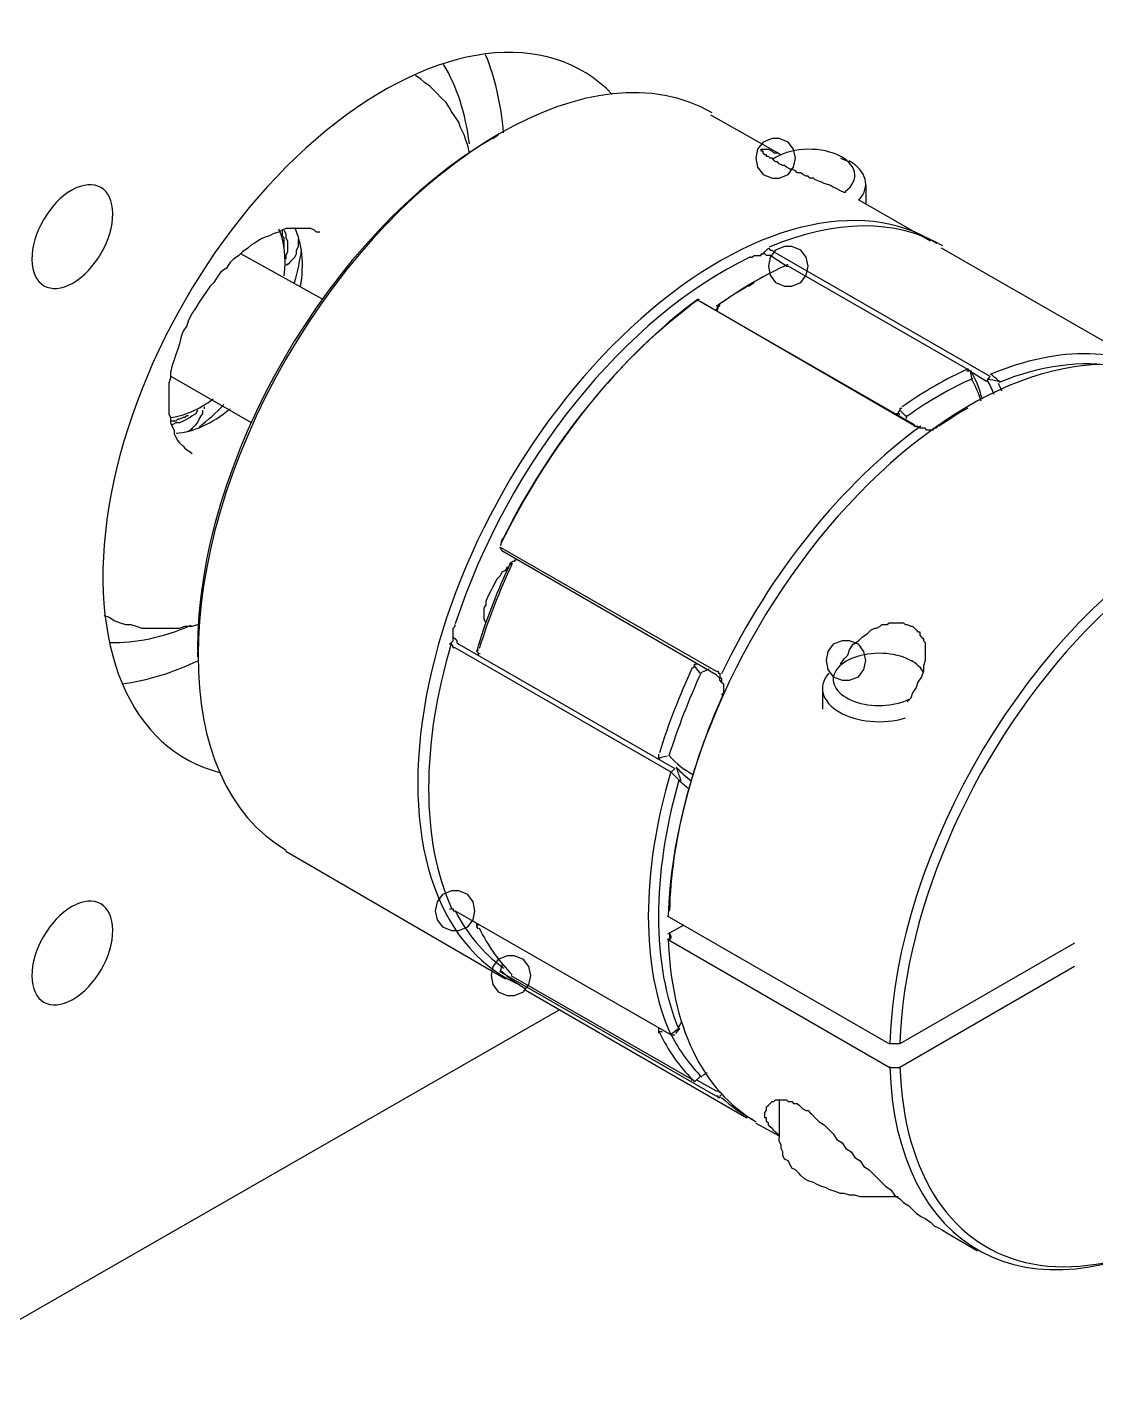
# Model space of a CAD drawing. Extents: x 23 to 317, y -101 to 289.
# Drawn here: x 58.62 to 67.52, y 89 to 100.35 of the extents above; entities that cross this region are included whole.
import ezdxf

# ---------------------------------------------------------------- set-up
doc = ezdxf.new("R2010")
doc.units = 0
doc.layers.get('0').update_dxf_attribs({"linetype": 'CONTINUOUS'})

msp = doc.modelspace()

# ---------------------------------------------------------------- linework, layer by layer
at = {"color": 7}
for points in [[(62.303576, 99.298583), (62.288567, 99.35862), (62.273558, 99.403647), (62.258549, 99.448674), (62.228531, 99.50871), (62.213522, 99.553737), (62.183504, 99.598764), (62.153486, 99.643791), (62.138477, 99.673809), (62.108459, 99.718836), (62.063432, 99.763863), (62.033414, 99.793881), (62.003396, 99.823899), (61.973378, 99.853917), (61.928351, 99.883935), (61.898333, 99.913953), (61.853306, 99.943971)], [(64.900137, 99.283574), (64.314785, 99.613773)], [(62.498694, 99.418656), (62.543721, 99.448674)], [(65.440462, 98.968385), (65.425453, 98.968385), (65.395435, 98.983394), (65.365417, 98.998403), (65.335399, 99.013412), (65.305381, 99.028421), (65.260353, 99.04343), (65.230335, 99.058439), (65.185308, 99.073448), (65.170299, 99.088457), (65.140281, 99.088457), (65.125272, 99.103466), (65.110263, 99.103466), (65.080245, 99.118475), (65.065236, 99.133484), (65.035218, 99.133484), (65.020209, 99.148493), (64.990191, 99.163502), (64.975182, 99.163502), (64.945164, 99.178511), (64.930155, 99.19352), (64.915146, 99.19352), (64.885128, 99.208529), (64.870119, 99.223538), (64.85511, 99.223538), (64.840101, 99.238547), (64.825092, 99.253556), (64.810083, 99.253556), (64.795074, 99.268565), (64.780065, 99.268565), (64.780065, 99.283574), (64.765056, 99.283574), (64.750047, 99.298583), (64.750047, 99.313592), (64.735038, 99.313592), (64.735038, 99.328601), (64.750047, 99.328601), (64.765056, 99.328601), (64.780065, 99.328601), (64.795074, 99.328601), (64.825092, 99.313592), (64.840101, 99.298583), (64.870119, 99.298583), (64.900137, 99.283574)], [(65.395435, 99.253556), (65.47048, 99.223538)], [(65.605561, 99.028421), (65.605561, 98.878331)], [(66.145886, 98.563141), (65.545525, 98.908349)], [(61.057828, 98.638187), (61.02781, 98.638187), (61.012801, 98.653196), (60.982783, 98.668205), (60.952764, 98.668205), (60.922746, 98.668205), (60.907737, 98.668205), (60.877719, 98.668205), (60.832692, 98.668205), (60.802674, 98.668205), (60.772656, 98.668205), (60.742638, 98.653196), (60.71262, 98.638187), (60.667593, 98.623177), (60.637575, 98.608168), (60.592548, 98.593159), (60.56253, 98.57815), (60.517503, 98.548132), (60.487485, 98.533123), (60.457467, 98.503105), (60.41244, 98.473087), (60.382422, 98.443069), (60.337395, 98.413051), (60.307377, 98.383033), (60.277359, 98.338006), (60.232331, 98.307988), (60.202313, 98.262961), (60.172295, 98.217934), (60.142277, 98.187916), (60.112259, 98.142889), (60.082241, 98.097862), (60.052223, 98.052835), (60.022205, 98.007808), (59.992187, 97.962781), (59.962169, 97.902744), (59.94716, 97.857717), (59.917142, 97.81269), (59.902133, 97.767663), (59.887124, 97.707627), (59.872115, 97.6626), (59.857106, 97.617573), (59.842097, 97.572546), (59.827088, 97.527519), (59.812079, 97.467483), (59.812079, 97.422456), (59.79707, 97.377429), (59.79707, 97.332402), (59.79707, 97.287375), (59.79707, 97.242348), (59.79707, 97.21233), (59.79707, 97.167302), (59.79707, 97.122275), (59.812079, 97.092257), (59.812079, 97.04723), (59.827088, 97.017212), (59.842097, 96.987194), (59.842097, 96.957176), (59.857106, 96.927158), (59.872115, 96.89714), (59.887124, 96.882131), (59.917142, 96.852113), (59.932151, 96.837104), (59.94716, 96.822095), (59.977178, 96.807086), (59.992187, 96.792077)], [(60.742638, 98.653196), (60.742638, 98.638187), (60.742638, 98.608168), (60.757647, 98.593159), (60.757647, 98.57815), (60.757647, 98.548132), (60.757647, 98.533123), (60.757647, 98.518114), (60.757647, 98.503105)], [(60.757647, 98.653196), (60.772656, 98.623177), (60.772656, 98.593159), (60.787665, 98.563141), (60.787665, 98.533123), (60.787665, 98.503105), (60.787665, 98.473087), (60.772656, 98.443069), (60.772656, 98.413051)], [(60.787665, 98.368024), (60.802674, 98.383033), (60.817683, 98.398042), (60.832692, 98.413051), (60.847701, 98.42806), (60.86271, 98.458078), (60.86271, 98.488096), (60.877719, 98.518114), (60.877719, 98.548132), (60.877719, 98.57815)], [(64.644984, 98.42806), (64.659993, 98.42806), (64.675002, 98.443069), (64.690011, 98.443069), (64.70502, 98.443069), (64.720029, 98.443069), (64.735038, 98.443069), (64.735038, 98.458078), (64.750047, 98.458078), (64.765056, 98.473087), (64.780065, 98.488096), (64.795074, 98.503105)], [(64.795074, 98.503105), (64.810083, 98.488096), (64.825092, 98.488096), (64.840101, 98.473087), (66.641183, 97.437465)], [(68.06704, 97.452474), (66.23594, 98.503105)], [(61.072837, 98.082853), (60.397431, 98.458078)], [(64.810083, 98.443069), (64.795074, 98.443069), (64.780065, 98.443069), (64.765056, 98.458078), (64.750047, 98.458078)], [(64.945164, 98.353015), (64.810083, 98.443069)], [(64.945164, 98.353015), (64.960173, 98.353015)], [(66.476084, 97.482492), (64.960173, 98.353015)], [(64.629975, 98.187916), (64.675002, 98.217934)], [(66.055832, 97.002203), (66.040823, 97.017212), (66.025814, 97.017212), (66.010805, 97.017212), (66.010805, 97.032221), (64.209722, 98.067844)], [(64.209722, 98.067844), (64.23974, 98.052835)], [(64.23974, 98.052835), (66.025814, 97.017212)], [(64.359812, 97.992799), (64.374821, 98.007808), (64.374821, 98.022817), (64.359812, 98.022817)], [(64.374821, 98.022817), (64.38983, 98.022817), (64.38983, 98.037826)], [(66.446066, 97.482492), (66.461075, 97.482492), (66.476084, 97.482492), (66.491093, 97.407447)], [(66.476084, 97.482492), (66.476084, 97.482492)], [(66.611165, 97.392438), (66.491093, 97.467483)], [(60.487485, 97.04723), (59.812079, 97.437465)], [(66.641183, 97.437465), (66.611165, 97.392438)], [(59.962169, 97.107266), (59.94716, 97.107266), (59.932151, 97.092257), (59.917142, 97.092257), (59.887124, 97.077248), (59.872115, 97.077248), (59.857106, 97.062239), (59.842097, 97.062239), (59.812079, 97.062239)], [(60.037214, 97.152293), (60.022205, 97.122275), (59.992187, 97.107266), (59.977178, 97.092257), (59.94716, 97.077248), (59.917142, 97.062239), (59.887124, 97.04723), (59.857106, 97.04723), (59.827088, 97.032221)], [(59.94716, 96.972185), (59.977178, 96.987194), (59.992187, 97.002203), (60.022205, 97.032221), (60.037214, 97.04723), (60.052223, 97.077248), (60.067232, 97.107266), (60.082241, 97.122275), (60.082241, 97.152293)], [(65.890732, 97.152293), (65.875723, 97.137284), (65.875723, 97.122275), (65.860714, 97.122275)], [(65.905741, 97.167302), (65.890732, 97.167302), (65.890732, 97.152293), (65.950768, 97.092257)], [(66.025814, 97.017212), (66.040823, 97.017212)], [(66.205922, 97.017212), (66.190913, 97.002203), (66.175904, 97.002203), (66.160895, 96.987194), (66.145886, 96.987194), (66.130877, 96.987194), (66.115868, 96.987194), (66.100859, 97.002203), (66.08585, 97.002203), (66.070841, 97.002203), (66.055832, 97.002203)], [(62.55873, 96.011608), (64.359812, 94.975985), (64.374821, 94.975985), (64.374821, 94.960976), (64.38983, 94.960976), (64.38983, 94.945967)], [(62.573739, 95.98159), (62.55873, 96.011608)], [(64.359812, 94.945967), (62.573739, 95.98159)], [(62.678802, 95.906545), (62.678802, 95.891536), (62.663793, 95.891536), (62.648784, 95.876527), (62.648784, 95.861518)], [(62.663793, 95.891536), (62.648784, 95.876527)], [(62.618766, 95.846509), (62.603757, 95.816491), (62.573739, 95.801482), (62.55873, 95.771464), (62.528712, 95.741445), (62.513703, 95.711427), (62.498694, 95.681409), (62.483685, 95.651391), (62.468676, 95.621373), (62.453667, 95.591355), (62.438658, 95.561337), (62.438658, 95.531319), (62.423649, 95.501301), (62.423649, 95.471283), (62.423649, 95.441265), (62.423649, 95.411247), (62.438658, 95.381229)], [(59.256745, 95.441265), (59.301772, 95.426256), (59.346799, 95.396238), (59.391826, 95.381229), (59.436853, 95.36622), (59.48188, 95.36622), (59.526907, 95.351211), (59.571935, 95.336202), (59.616962, 95.336202), (59.676998, 95.336202), (59.722025, 95.336202), (59.782061, 95.336202), (59.827088, 95.336202), (59.887124, 95.336202), (59.932151, 95.351211), (59.992187, 95.351211), (60.037214, 95.36622)], [(62.168495, 95.261157), (62.168495, 95.276166), (62.168495, 95.291175), (62.168495, 95.306184), (62.168495, 95.336202), (62.183504, 95.351211), (62.183504, 95.36622)], [(65.395435, 95.036021), (65.425453, 95.081049), (65.455471, 95.111067), (65.47048, 95.156094), (65.500498, 95.201121), (65.545525, 95.231139), (65.575543, 95.261157), (65.62057, 95.291175), (65.650588, 95.321193), (65.680606, 95.336202), (65.695615, 95.336202), (65.725633, 95.351211), (65.740642, 95.36622), (65.755651, 95.36622), (65.785669, 95.36622), (65.800678, 95.381229), (65.830696, 95.381229), (65.845705, 95.381229), (65.875723, 95.381229), (65.890732, 95.381229), (65.92075, 95.381229), (65.935759, 95.36622), (65.950768, 95.36622), (65.980786, 95.351211), (65.995795, 95.351211), (66.010805, 95.336202), (66.025814, 95.321193), (66.040823, 95.306184), (66.055832, 95.306184), (66.055832, 95.276166), (66.070841, 95.261157), (66.08585, 95.246148), (66.08585, 95.231139), (66.100859, 95.21613), (66.100859, 95.186112), (66.100859, 95.171103), (66.100859, 95.156094), (66.100859, 95.126076), (66.100859, 95.111067), (66.100859, 95.081049), (66.100859, 95.06604), (66.08585, 95.021012), (66.08585, 94.975985), (66.070841, 94.930958), (66.040823, 94.885931), (66.025814, 94.840904), (65.995795, 94.795877), (65.980786, 94.75085), (65.950768, 94.720832)], [(62.138477, 95.201121), (62.153486, 95.21613), (62.168495, 95.231139), (62.168495, 95.246148), (62.168495, 95.261157)], [(63.984587, 94.13548), (62.183504, 95.171103), (62.168495, 95.171103), (62.168495, 95.186112), (62.153486, 95.201121), (62.138477, 95.201121)], [(62.168495, 95.261157), (62.183504, 95.246148), (62.198513, 95.231139), (62.198513, 95.21613), (62.213522, 95.201121)], [(62.213522, 95.201121), (64.014605, 94.165498)], [(62.378621, 95.156094), (62.363612, 95.141085), (62.378621, 95.186112)], [(60.037214, 95.141085), (60.037214, 95.096058)], [(62.378621, 95.111067), (62.378621, 95.126076), (62.363612, 95.141085)], [(65.980786, 95.06604), (65.995795, 95.06604)], [(64.179704, 95.021012), (64.164695, 95.006003), (64.149686, 94.990994)], [(64.179704, 95.021012), (64.179704, 95.036021), (64.194713, 95.036021)], [(64.224731, 94.960976), (64.179704, 95.021012)], [(64.404839, 94.885931), (64.38983, 94.90094), (64.38983, 94.915949), (64.374821, 94.930958), (64.359812, 94.945967)], [(64.38983, 94.945967), (64.38983, 94.930958), (64.404839, 94.915949), (64.404839, 94.90094), (64.404839, 94.885931), (64.419848, 94.870922), (64.419848, 94.855913), (64.419848, 94.840904), (64.419848, 94.810886), (64.419848, 94.795877), (64.404839, 94.780868)], [(65.245344, 94.825895), (65.245344, 94.660796)], [(63.879524, 94.28557), (63.879524, 94.270561), (63.879524, 94.255552), (63.954569, 94.270561)], [(63.879524, 94.255552), (63.879524, 94.240543)], [(64.014605, 94.165498), (63.984587, 94.13548)], [(62.603757, 92.409443), (60.772656, 93.475083)], [(62.138477, 92.994795), (62.153486, 92.994795), (62.168495, 92.994795), (62.168495, 92.979786), (62.183504, 92.979786), (63.984587, 91.944163)], [(65.800678, 91.869118), (63.954569, 92.934759)], [(62.378621, 92.859713), (62.363612, 92.859713), (62.363612, 92.844704), (62.363612, 92.874722)], [(62.378621, 92.829695), (62.363612, 92.844704)], [(64.08965, 92.859713), (63.954569, 92.784668)], [(65.800678, 91.674001), (63.954569, 92.739641)], [(67.346607, 92.709623), (65.890732, 91.869118)], [(62.55873, 92.469479), (62.573739, 92.514506)], [(64.38983, 91.418847), (64.374821, 91.418847), (64.374821, 91.433856), (64.359812, 91.433856), (62.55873, 92.469479)], [(62.573739, 92.514506), (62.588748, 92.499497)], [(67.346607, 92.514506), (65.890732, 91.674001)], [(62.648784, 92.439461), (64.164695, 91.568938)], [(62.768856, 92.319389), (64.614966, 91.253748)], [(63.054027, 92.154289), (57.560726, 89.002395)], [(63.879524, 92.004199), (63.879524, 91.98919), (63.879524, 91.974181), (63.909542, 91.974181)], [(63.879524, 91.974181), (63.879524, 91.959172)], [(63.984587, 91.944163), (64.014605, 91.944163)], [(65.890732, 91.869118), (65.800678, 91.869118)], [(65.800678, 91.674001), (65.890732, 91.674001)], [(64.149686, 91.568938), (64.164695, 91.568938), (64.179704, 91.553929)], [(64.224731, 91.598956), (64.179704, 91.553929)], [(64.194713, 91.568938), (64.359812, 91.478884)], [(64.359812, 91.478884), (64.374821, 91.478884), (64.38983, 91.463875)], [(64.404839, 91.448866), (64.38983, 91.433856), (64.38983, 91.418847)], [(64.885128, 91.103658), (64.870119, 91.118667), (64.85511, 91.133676), (64.840101, 91.148685), (64.825092, 91.163694), (64.810083, 91.178703), (64.795074, 91.193712), (64.795074, 91.208721), (64.780065, 91.22373), (64.780065, 91.238739), (64.780065, 91.253748), (64.765056, 91.253748), (64.765056, 91.268757), (64.765056, 91.283766), (64.765056, 91.298775), (64.780065, 91.313784), (64.780065, 91.328793), (64.780065, 91.343802), (64.795074, 91.358811), (64.810083, 91.37382), (64.825092, 91.388829), (64.840101, 91.388829), (64.85511, 91.403838), (64.870119, 91.403838), (64.885128, 91.403838), (64.915146, 91.403838), (64.930155, 91.403838), (64.945164, 91.403838), (64.960173, 91.388829), (64.975182, 91.388829), (64.990191, 91.388829), (65.0052, 91.37382), (65.035218, 91.37382), (65.050227, 91.358811), (65.065236, 91.343802), (65.080245, 91.328793), (65.110263, 91.313784), (65.125272, 91.313784), (65.140281, 91.298775), (65.15529, 91.283766), (65.185308, 91.253748), (65.215326, 91.22373), (65.260353, 91.193712), (65.290372, 91.163694), (65.335399, 91.118667), (65.365417, 91.07364), (65.410444, 91.043622), (65.440462, 90.998595), (65.485489, 90.968577), (65.515507, 90.92355), (65.560534, 90.893532), (65.590552, 90.848505), (65.635579, 90.818487), (65.665597, 90.788469), (65.710624, 90.743442), (65.740642, 90.713423), (65.77066, 90.683405), (65.815687, 90.653387), (65.845705, 90.60836), (65.890732, 90.578342), (65.92075, 90.548324), (65.965777, 90.518306), (65.995795, 90.488288), (66.025814, 90.45827), (66.070841, 90.428252), (66.100859, 90.413243), (66.145886, 90.383225), (66.175904, 90.353207), (66.205922, 90.338198), (66.23594, 90.323189), (66.280967, 90.293171)], [(64.885128, 91.403838), (64.885128, 91.088649)], [(64.690011, 91.208721), (64.885128, 91.103658)], [(65.875723, 90.593351), (65.830696, 90.593351), (65.785669, 90.593351), (65.740642, 90.593351), (65.695615, 90.593351), (65.650588, 90.593351), (65.605561, 90.593351), (65.560534, 90.593351), (65.515507, 90.60836), (65.47048, 90.60836), (65.425453, 90.623369), (65.395435, 90.623369), (65.350408, 90.638378), (65.305381, 90.653387), (65.275362, 90.668396), (65.230335, 90.683405), (65.200317, 90.698414), (65.170299, 90.713423), (65.125272, 90.728433), (65.095254, 90.743442), (65.065236, 90.77346), (65.050227, 90.788469), (65.020209, 90.818487), (64.990191, 90.833496), (64.975182, 90.863514), (64.960173, 90.893532), (64.930155, 90.908541), (64.915146, 90.938559), (64.915146, 90.968577), (64.900137, 90.998595), (64.900137, 91.028613), (64.885128, 91.058631), (64.885128, 91.088649)], [(66.280967, 90.293171), (66.53612, 90.143081)]]:
    msp.add_lwpolyline(points, dxfattribs=at)
for points in [[(65.020209, 99.253556), (65.0052, 99.328601), (64.960173, 99.388638), (64.885128, 99.418656), (64.825092, 99.418656), (64.750047, 99.388638), (64.70502, 99.328601), (64.690011, 99.253556), (64.70502, 99.178511), (64.750047, 99.118475), (64.825092, 99.088457), (64.885128, 99.088457), (64.960173, 99.118475), (65.0052, 99.178511), (65.020209, 99.253556), (65.020209, 99.253556)], [(65.125272, 98.353015), (65.110263, 98.42806), (65.065236, 98.488096), (64.990191, 98.518114), (64.930155, 98.518114), (64.85511, 98.488096), (64.810083, 98.42806), (64.795074, 98.353015), (64.810083, 98.27797), (64.85511, 98.217934), (64.930155, 98.187916), (64.990191, 98.187916), (65.065236, 98.217934), (65.110263, 98.27797), (65.125272, 98.353015), (65.125272, 98.353015)], [(65.605561, 95.06604), (65.590552, 95.141085), (65.545525, 95.201121), (65.47048, 95.231139), (65.410444, 95.231139), (65.335399, 95.201121), (65.290372, 95.141085), (65.275362, 95.06604), (65.290372, 94.990994), (65.335399, 94.930958), (65.410444, 94.90094), (65.47048, 94.90094), (65.545525, 94.930958), (65.590552, 94.990994), (65.605561, 95.06604), (65.605561, 95.06604)], [(62.348603, 92.979786), (62.333594, 93.054831), (62.288567, 93.114867), (62.213522, 93.144885), (62.153486, 93.144885), (62.078441, 93.114867), (62.033414, 93.054831), (62.018405, 92.979786), (62.033414, 92.904741), (62.078441, 92.844704), (62.153486, 92.814686), (62.213522, 92.814686), (62.288567, 92.844704), (62.333594, 92.904741), (62.348603, 92.979786), (62.348603, 92.979786)], [(62.813883, 92.439461), (62.798874, 92.514506), (62.753847, 92.574542), (62.678802, 92.60456), (62.618766, 92.60456), (62.543721, 92.574542), (62.498694, 92.514506), (62.483685, 92.439461), (62.498694, 92.364416), (62.543721, 92.30438), (62.618766, 92.274362), (62.678802, 92.274362), (62.753847, 92.30438), (62.798874, 92.364416), (62.813883, 92.439461), (62.813883, 92.439461)]]:
    msp.add_lwpolyline(points, close=True, dxfattribs=at)
for points in [[(63.493333, 99.786605), (62.95187, 100.346242), (62.015695, 100.226894), (61.107001, 99.482383)], [(64.325935, 99.633562), (63.346026, 100.199269), (61.757087, 99.281534), (60.776942, 97.583741)], [(62.587232, 99.466204), (62.567517, 99.706686), (62.517314, 99.925182), (62.438089, 100.115307)], [(62.302675, 99.374529), (62.271004, 99.62973), (62.198508, 99.853034), (62.088411, 100.034513)], [(61.107001, 99.482383), (60.198307, 98.737871), (59.488805, 97.508883), (59.298463, 96.349663)], [(62.503658, 99.425096), (61.139564, 98.639035), (60.034885, 96.725527), (60.036288, 95.151157)], [(65.369457, 99.281999), (65.203615, 99.356206), (64.963433, 99.340078), (64.832549, 99.245947)], [(65.434094, 98.976781), (65.564214, 99.071254), (65.5353, 99.207791), (65.369457, 99.281999)], [(65.552355, 98.907955), (65.647376, 99.015414), (65.612872, 99.146645), (65.467086, 99.232266)], [(59.33127, 98.792025), (59.329672, 99.006139), (59.177414, 99.094039), (58.991193, 98.988353)], [(58.991193, 98.988353), (58.804972, 98.882667), (58.655306, 98.623418), (58.656904, 98.409303)], [(66.198385, 98.54291), (65.565007, 98.943912), (64.619607, 98.704241), (63.733106, 97.917932)], [(58.996981, 98.212975), (59.183202, 98.31866), (59.332868, 98.57791), (59.33127, 98.792025)], [(66.24709, 98.522894), (65.85684, 98.748188), (65.348782, 98.744278), (64.801589, 98.511768)], [(60.759895, 98.273538), (60.777405, 98.424152), (60.762272, 98.558455), (60.71605, 98.662675)], [(60.896423, 98.18168), (60.926955, 98.374478), (60.909676, 98.546025), (60.846972, 98.672625)], [(60.845627, 98.217959), (60.872314, 98.310444), (60.892113, 98.401905), (60.904717, 98.490919)], [(60.876982, 98.53925), (60.880544, 98.545862), (60.88391, 98.552578), (60.887076, 98.559389)], [(58.656904, 98.409303), (58.658503, 98.195189), (58.81076, 98.107289), (58.996981, 98.212975)], [(60.773248, 98.362157), (60.778347, 98.365474), (60.783376, 98.368899), (60.788329, 98.372431)], [(64.645934, 98.430398), (63.607434, 97.939738), (62.622838, 96.715601), (62.185379, 95.371215)], [(64.957498, 98.367966), (64.774924, 98.285733), (64.590693, 98.179325), (64.408115, 98.050655)], [(64.634939, 98.194356), (64.544617, 98.142307), (64.454367, 98.08458), (64.364598, 98.021434)], [(64.209276, 98.079813), (63.557378, 97.600832), (62.966362, 96.865506), (62.563482, 96.032157)], [(64.146161, 98.024971), (63.530526, 97.562861), (62.972965, 96.869609), (62.585107, 96.084013)], [(64.217092, 98.075923), (64.193014, 98.060292), (64.169041, 98.044635), (64.145174, 98.028953)], [(64.375164, 98.027671), (64.371998, 98.018338), (64.368879, 98.009006), (64.36581, 97.999675)], [(63.733106, 97.917932), (62.846606, 97.131623), (62.160411, 95.924101), (61.943746, 94.769127)], [(64.370831, 97.994921), (64.369778, 97.991824), (64.36873, 97.988727), (64.367687, 97.98563)], [(68.24329, 97.3672), (67.53642, 97.77528), (66.477298, 97.417456), (65.547319, 96.456368)], [(68.159878, 97.405536), (67.763366, 97.679825), (67.226102, 97.695623), (66.642227, 97.450159)], [(60.776942, 97.583741), (59.796796, 95.885949), (59.796605, 94.05102), (60.776515, 93.485313)], [(67.704583, 97.516728), (67.405884, 97.571537), (67.068162, 97.526354), (66.71473, 97.384298)], [(66.4584, 97.497443), (66.275826, 97.415209), (66.091595, 97.308802), (65.909017, 97.180132)], [(66.578398, 97.244466), (66.554009, 97.332124), (66.521607, 97.412343), (66.481596, 97.48412)], [(66.721315, 97.391675), (66.69766, 97.41194), (66.673901, 97.432074), (66.65004, 97.452076)], [(66.496266, 97.41747), (66.316552, 97.336759), (66.135228, 97.232271), (65.955554, 97.105883)], [(66.56848, 97.229134), (66.546999, 97.294193), (66.520697, 97.35458), (66.489779, 97.409825)], [(66.715697, 97.392754), (66.682784, 97.399511), (66.649805, 97.405961), (66.616766, 97.412104)], [(66.674887, 97.285284), (66.658577, 97.326821), (66.640196, 97.366242), (66.619806, 97.403416)], [(66.740665, 97.312221), (66.731364, 97.334442), (66.721474, 97.356056), (66.711003, 97.377044)], [(59.808824, 97.091192), (59.922191, 97.10328), (60.046064, 97.157335), (60.167739, 97.247814)], [(59.858707, 96.960768), (59.999697, 96.969774), (60.156896, 97.040594), (60.308589, 97.163444)], [(60.050838, 97.011844), (60.121621, 97.067271), (60.190924, 97.130152), (60.257671, 97.19951)], [(60.09529, 97.163918), (60.095872, 97.169973), (60.096324, 97.176041), (60.096647, 97.182115)], [(65.886742, 97.124397), (65.885689, 97.1213), (65.884641, 97.118203), (65.883598, 97.115107)], [(65.951111, 97.112121), (65.947945, 97.102788), (65.944827, 97.093456), (65.941757, 97.084125)], [(66.45686, 97.17064), (66.376097, 97.124887), (66.295353, 97.074571), (66.21492, 97.019872)], [(59.982744, 96.984925), (59.98706, 96.991072), (59.991193, 96.997345), (59.995139, 97.003735)], [(66.064924, 97.021159), (65.406082, 96.540046), (64.808657, 95.796746), (64.403712, 94.954321)], [(70.093538, 96.225747), (69.394892, 96.619157), (68.354945, 96.263495), (67.443902, 95.31957)], [(65.547319, 96.456368), (64.617339, 95.495279), (63.99394, 94.114299), (63.960469, 92.941112)], [(59.298463, 96.349663), (59.108122, 95.190443), (59.472908, 94.320041), (60.228313, 94.130989)], [(62.575693, 96.084189), (62.571205, 96.0646), (62.566733, 96.044874), (62.562277, 96.025012)], [(68.356853, 96.149236), (66.987399, 95.384653), (65.852432, 93.482669), (65.806578, 91.875471)], [(62.644955, 95.883292), (62.538172, 95.653552), (62.447709, 95.420174), (62.375191, 95.187348)], [(62.659736, 95.875237), (62.551071, 95.641571), (62.458974, 95.404223), (62.3851, 95.167454)], [(62.694748, 95.905857), (62.692358, 95.90468), (62.689968, 95.903496), (62.687577, 95.902306)], [(59.306142, 95.215112), (59.518357, 95.210519), (59.747988, 95.259403), (59.984828, 95.359591)], [(67.443902, 95.31957), (66.532858, 94.375645), (65.923421, 93.022393), (65.891142, 91.871678)], [(62.153452, 95.216828), (61.899413, 94.360944), (61.89933, 93.56437), (62.153221, 93.001855)], [(59.411034, 94.871892), (59.615298, 94.898357), (59.829619, 94.964142), (60.047733, 95.067324)], [(62.38738, 95.125849), (62.388719, 95.12433), (62.390061, 95.122815), (62.391408, 95.121308)], [(65.716072, 95.126076), (65.546664, 95.12555), (65.39801, 95.061774), (65.350657, 94.969279)], [(66.084431, 94.971522), (66.035334, 95.063716), (65.885482, 95.126589), (65.716072, 95.126076)], [(64.160638, 95.004714), (64.051973, 94.771048), (63.959876, 94.533699), (63.886002, 94.29693)], [(64.235911, 94.967742), (64.129128, 94.738002), (64.038665, 94.504624), (63.966147, 94.271798)], [(64.210659, 95.035334), (64.208269, 95.034157), (64.205879, 95.032973), (64.203488, 95.031783)], [(64.299116, 94.994292), (64.280417, 94.985861), (64.261681, 94.976991), (64.242918, 94.967688)], [(65.29855, 94.961373), (65.203531, 94.853913), (65.238034, 94.722678), (65.383819, 94.637059)], [(65.350657, 94.969279), (65.303299, 94.876785), (65.368513, 94.777599), (65.510956, 94.725456)], [(61.943746, 94.769127), (61.727081, 93.614153), (62.014506, 92.69596), (62.693251, 92.374793)], [(64.417193, 94.784644), (64.141201, 94.17205), (63.985791, 93.545729), (63.969987, 92.982345)], [(65.510956, 94.725456), (65.653402, 94.673314), (65.839187, 94.68062), (65.967646, 94.743419)], [(65.383819, 94.637059), (65.529608, 94.551439), (65.753053, 94.531175), (65.936024, 94.586982)], [(63.967736, 94.273482), (64.025131, 94.208414), (64.091315, 94.155659), (64.165192, 94.116089)], [(63.888283, 94.255326), (63.889621, 94.253807), (63.890963, 94.252292), (63.89231, 94.250785)], [(64.027392, 94.17574), (64.066075, 94.132465), (64.10863, 94.094587), (64.154753, 94.062375)], [(64.029708, 94.167255), (64.040923, 94.133693), (64.05241, 94.100236), (64.064167, 94.066887)], [(63.98089, 94.138794), (63.731733, 93.291736), (63.731651, 92.503706), (63.980662, 91.944378)], [(64.048236, 94.069074), (63.82141, 93.268866), (63.822073, 92.525252), (64.050092, 91.987149)], [(63.97771, 94.140256), (64.000119, 94.117996), (64.022632, 94.095861), (64.045249, 94.073853)], [(64.047953, 94.069913), (64.072709, 94.044964), (64.098829, 94.021971), (64.126249, 94.000989)], [(64.135224, 94.071949), (64.138518, 94.070472), (64.141823, 94.06902), (64.145142, 94.067592)], [(59.33127, 92.818434), (59.329672, 93.032549), (59.177414, 93.120448), (58.991193, 93.014763)], [(58.991193, 93.014763), (58.804972, 92.909077), (58.655306, 92.649828), (58.656904, 92.435713)], [(62.187515, 92.973693), (62.287187, 92.783358), (62.417144, 92.628254), (62.573406, 92.513129)], [(63.970664, 92.982726), (63.970189, 92.983093), (63.969704, 92.983454), (63.969209, 92.983807)], [(58.996981, 92.239385), (59.183202, 92.34507), (59.332868, 92.60432), (59.33127, 92.818434)], [(62.384857, 92.835938), (62.458691, 92.684483), (62.550749, 92.553498), (62.659379, 92.445336)], [(63.960449, 92.747768), (63.981608, 92.025288), (64.24378, 91.47879), (64.693869, 91.21895)], [(63.969192, 92.735625), (63.989712, 92.75028), (63.989719, 92.774038), (63.969209, 92.78869)], [(63.97016, 92.788884), (63.970646, 92.773131), (63.971249, 92.75745), (63.971968, 92.741844)], [(62.563112, 92.483351), (62.627892, 92.424156), (62.697899, 92.372809), (62.772715, 92.329618)], [(62.571215, 92.524506), (62.573079, 92.525746), (62.574944, 92.526989), (62.576808, 92.528237)], [(62.573268, 92.513902), (62.574773, 92.51553), (62.576292, 92.517252), (62.577824, 92.519068)], [(58.656904, 92.435713), (58.658503, 92.221598), (58.81076, 92.133699), (58.996981, 92.239385)], [(64.053972, 91.99951), (64.042263, 91.985026), (64.030822, 91.970623), (64.019651, 91.956301)], [(64.067865, 92.05137), (64.059264, 92.03348), (64.050817, 92.015543), (64.042527, 91.997564)], [(63.885759, 91.965415), (63.959593, 91.813959), (64.051651, 91.682975), (64.160281, 91.574813)], [(64.0432, 91.991814), (64.020588, 91.97601), (63.99808, 91.960213), (63.975676, 91.944423)], [(63.985316, 91.944372), (64.055123, 91.809621), (64.140091, 91.692203), (64.238918, 91.593914)], [(65.806558, 91.682127), (65.851542, 90.146167), (66.961005, 89.547724), (68.314387, 90.329408)], [(65.891315, 91.678216), (65.919235, 90.77264), (66.331336, 90.160456), (66.997511, 90.034939)], [(64.245127, 91.604617), (64.258254, 91.613246), (64.271369, 91.622072), (64.284467, 91.631093)], [(64.403345, 91.423116), (64.481792, 91.3505), (64.567986, 91.289507), (64.66116, 91.240677)], [(66.997511, 90.034939), (67.663686, 89.909423), (68.501715, 90.286066), (69.247018, 91.045957)]]:
    msp.add_open_spline(points, degree=3, dxfattribs=at)

doc.saveas('drawing.dxf')
